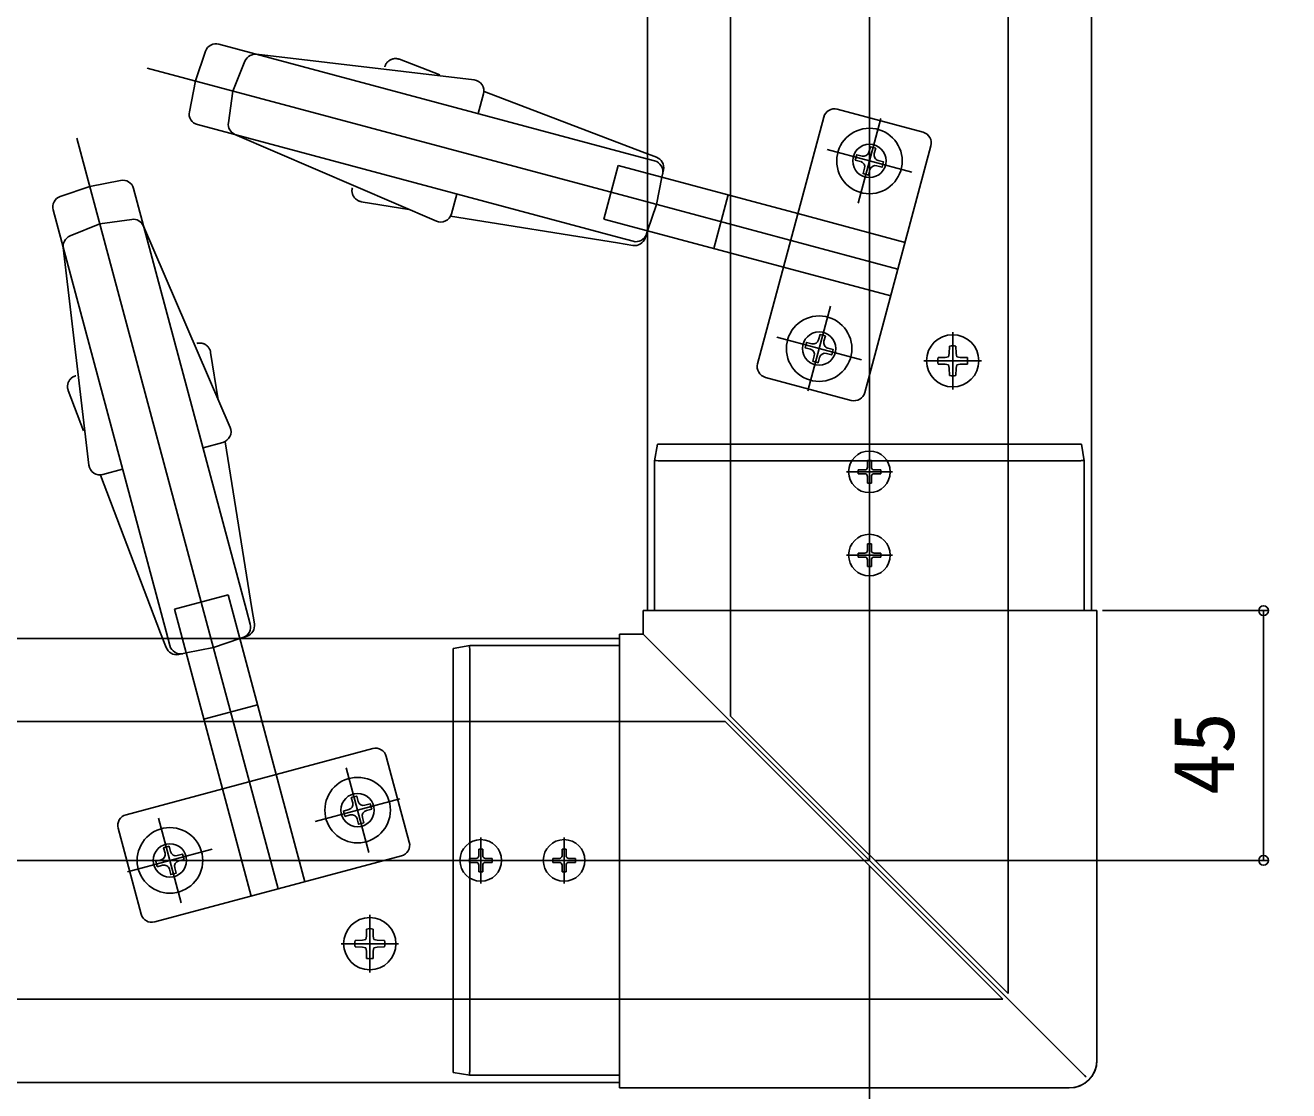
# Model space of a CAD drawing. Units: millimetres, scale not verified. Extents: x -875 to 875, y -1300 to 1293.
# Drawn here: x 76.9 to 304.5, y -1087.8 to -895.8 of the extents above; entities that cross this region are included whole.
import ezdxf
from ezdxf.enums import TextEntityAlignment as Align

# ---------------------------------------------------------------- set-up
doc = ezdxf.new("R2010")
doc.units = ezdxf.units.MM
doc.header["$LTSCALE"] = 8
for name, color, linetype in [('0-4_YKK_12', 2, 'Continuous'), ('0-5_YKK_13', 4, 'Continuous'), ('0-6_YKK_D', 6, 'Continuous'), ('0-8_YSS_K', 3, 'Continuous')]:
    doc.layers.add(name, color=color, linetype=linetype)
doc.styles.add('ＭＳ ゴシック', font='')
doc.styles.get('ＭＳ ゴシック').set_extended_font_data('MS Gothic')

msp = doc.modelspace()

# ---------------------------------------------------------------- linework, layer by layer
at = {"layer": '0-4_YKK_12'}
for p, q in [((188.997, -1001.278), (188.997, -488.278)), ((268.997, -1001.278), (268.997, -488.278)), ((253.997, -778.778), (253.997, -1070.278)), ((188.997, -1001.278), (268.997, -1001.278)), ((183.997, -1006.278), (-81.003, -1006.278)), ((183.997, -1086.278), (183.997, -1006.278)), ((202.997, -1021.278), (252.997, -1071.278)), ((203.997, -1020.278), (253.997, -1070.278)), ((-38.503, -1071.278), (252.997, -1071.278)), ((183.997, -1086.278), (-81.003, -1086.278))]:
    msp.add_line(p, q, dxfattribs=at)
for points in [[(203.997, -1020.278), (203.997, -778.778), (253.997, -778.778)], [(202.997, -1021.278), (-38.503, -1021.278), (-38.503, -1071.278)]]:
    msp.add_lwpolyline(points, dxfattribs=at)
at = {"layer": '0-5_YKK_13'}
for p, q in [((109.411, -900.521), (107.59, -905.864)), ((118.588, -901.068), (157.802, -905.687)), ((114.352, -907.676), (116.496, -902.312)), ((151.606, -904.736), (144.344, -901.97)), ((106.495, -911.403), (107.59, -905.864)), ((114.352, -907.676), (113.527, -913.394)), ((158.545, -911.754), (159.5, -908.191)), ((220.761, -912.377), (208.855, -956.81)), ((238.665, -915.104), (223.21, -910.963)), ((226.952, -927.909), (231.041, -912.647)), ((114.716, -915.517), (150.986, -931.124)), ((236.628, -922.323), (221.366, -918.233)), ((228.174, -961.986), (240.079, -917.553)), ((229.868, -918.958), (230.127, -917.992)), ((183.744, -921.093), (181.155, -930.753)), ((94.122, -923.776), (88.583, -924.871)), ((191.898, -921.861), (191.632, -923.207)), ((83.239, -926.692), (88.583, -924.871)), ((154.663, -926.242), (153.709, -929.804)), ((146.036, -928.993), (137.473, -927.614)), ((200.957, -936.058), (203.545, -926.399)), ((235.421, -934.94), (216.102, -929.764)), ((90.395, -931.633), (85.031, -933.778)), ((90.395, -931.633), (96.113, -930.808)), ((98.235, -931.997), (113.842, -968.268)), ((188.602, -934.165), (189.044, -932.866)), ((83.787, -935.869), (88.406, -975.083)), ((232.833, -944.599), (213.514, -939.423)), ((217.893, -961.716), (221.983, -946.454)), ((243.997, -951.099), (243.997, -961.457)), ((227.569, -956.13), (212.307, -952.041)), ((220.809, -952.766), (221.068, -951.8)), ((111.712, -963.317), (110.332, -954.754)), ((241.354, -955.689), (242.658, -955.667)), ((242.658, -955.667), (243.267, -955.548)), ((243.385, -954.94), (243.267, -955.548)), ((243.408, -953.635), (243.385, -954.94)), ((244.585, -953.635), (244.608, -954.94)), ((244.608, -954.94), (244.726, -955.548)), ((245.335, -955.667), (244.726, -955.548)), ((246.639, -955.689), (245.335, -955.667)), ((249.176, -956.278), (238.818, -956.278)), ((241.354, -956.866), (242.658, -956.889)), ((242.658, -956.889), (243.267, -957.007)), ((243.385, -957.616), (243.267, -957.007)), ((243.408, -958.92), (243.385, -957.616)), ((244.585, -958.92), (244.608, -957.616)), ((244.608, -957.616), (244.726, -957.007)), ((245.335, -956.889), (244.726, -957.007)), ((246.639, -956.866), (245.335, -956.889)), ((210.269, -959.259), (225.724, -963.4)), ((87.455, -968.887), (84.688, -961.625)), ((108.961, -971.944), (112.523, -970.99)), ((191.425, -971.278), (266.496, -971.278)), ((267.197, -971.278), (267.697, -974.277)), ((228.997, -972.128), (228.997, -980.428)), ((94.472, -975.827), (90.91, -976.781)), ((266.987, -974.278), (190.933, -974.278)), ((224.847, -976.278), (233.147, -976.278)), ((226.947, -976.628), (226.947, -975.928)), ((226.947, -975.928), (228.147, -975.928)), ((228.647, -974.228), (229.347, -974.228)), ((228.647, -975.428), (228.647, -974.228)), ((229.347, -975.428), (229.347, -974.228)), ((229.847, -975.928), (231.047, -975.928)), ((231.047, -976.628), (231.047, -975.928)), ((226.947, -976.628), (228.147, -976.628)), ((228.647, -978.328), (228.647, -977.128)), ((228.647, -978.328), (229.347, -978.328)), ((229.347, -978.328), (229.347, -977.128)), ((229.847, -976.628), (231.047, -976.628)), ((228.997, -987.128), (228.997, -995.428)), ((228.647, -989.228), (229.347, -989.228)), ((228.647, -990.428), (228.647, -989.228)), ((229.347, -990.428), (229.347, -989.228)), ((224.847, -991.278), (233.147, -991.278)), ((226.947, -991.628), (226.947, -990.928)), ((226.947, -990.928), (228.147, -990.928)), ((226.947, -991.628), (228.147, -991.628)), ((228.647, -993.328), (228.647, -992.128)), ((229.347, -993.328), (229.347, -992.128)), ((229.847, -990.928), (231.047, -990.928)), ((229.847, -991.628), (231.047, -991.628)), ((231.047, -991.628), (231.047, -990.928)), ((228.647, -993.328), (229.347, -993.328)), ((103.812, -1001.025), (113.471, -998.437)), ((188.252, -1001.278), (188.257, -1001.278)), ((188.257, -1001.278), (188.501, -1001.278)), ((188.501, -1001.278), (190.77, -1001.278)), ((190.77, -1001.278), (266.961, -1001.278)), ((266.961, -1001.278), (269.492, -1001.278)), ((269.492, -1001.278), (269.981, -1001.278)), ((269.981, -1001.278), (269.986, -1001.278)), ((269.986, -1082.272), (269.986, -1001.278)), ((116.883, -1005.883), (115.585, -1006.325)), ((183.997, -1005.538), (183.997, -1005.533)), ((183.997, -1005.538), (183.997, -1005.783)), ((183.997, -1008.051), (183.997, -1005.783)), ((188.257, -1005.538), (188.252, -1005.533)), ((188.501, -1005.783), (188.257, -1005.538)), ((190.77, -1008.051), (188.501, -1005.783)), ((183.997, -1008.051), (183.997, -1084.242)), ((266.248, -1083.529), (190.77, -1008.051)), ((104.58, -1009.179), (105.926, -1008.913)), ((153.997, -1008.706), (153.997, -1083.777)), ((156.997, -1084.268), (156.997, -1008.214)), ((118.777, -1018.238), (109.118, -1020.826)), ((95.096, -1038.042), (139.528, -1026.136)), ((141.978, -1027.551), (146.119, -1043.005)), ((127.318, -1050.114), (122.142, -1030.795)), ((138.849, -1044.85), (134.759, -1029.588)), ((117.659, -1052.702), (112.483, -1033.383)), ((144.435, -1035.175), (129.173, -1039.264)), ((105.041, -1053.909), (100.952, -1038.647)), ((135.485, -1038.09), (134.519, -1038.349)), ((97.823, -1055.946), (93.682, -1040.492)), ((158.997, -1050.428), (158.997, -1042.128)), ((173.997, -1050.428), (173.997, -1042.128)), ((110.628, -1044.233), (95.366, -1048.323)), ((159.347, -1044.228), (158.647, -1044.228)), ((158.647, -1045.428), (158.647, -1044.228)), ((159.347, -1045.428), (159.347, -1044.228)), ((174.347, -1044.228), (173.647, -1044.228)), ((173.647, -1045.428), (173.647, -1044.228)), ((174.347, -1045.428), (174.347, -1044.228)), ((144.705, -1045.455), (100.272, -1057.361)), ((154.847, -1046.278), (163.147, -1046.278)), ((156.947, -1046.628), (156.947, -1045.928)), ((158.147, -1045.928), (156.947, -1045.928)), ((158.147, -1046.628), (156.947, -1046.628)), ((161.047, -1045.928), (159.847, -1045.928)), ((161.047, -1046.628), (159.847, -1046.628)), ((161.047, -1046.628), (161.047, -1045.928)), ((169.847, -1046.278), (178.147, -1046.278)), ((171.947, -1046.628), (171.947, -1045.928)), ((173.147, -1045.928), (171.947, -1045.928)), ((173.147, -1046.628), (171.947, -1046.628)), ((176.047, -1045.928), (174.847, -1045.928)), ((176.047, -1046.628), (174.847, -1046.628)), ((176.047, -1046.628), (176.047, -1045.928)), ((101.677, -1047.149), (100.711, -1047.408)), ((158.647, -1048.328), (158.647, -1047.128)), ((159.347, -1048.328), (158.647, -1048.328)), ((159.347, -1048.328), (159.347, -1047.128)), ((173.647, -1048.328), (173.647, -1047.128)), ((174.347, -1048.328), (173.647, -1048.328)), ((174.347, -1048.328), (174.347, -1047.128)), ((138.997, -1066.457), (138.997, -1056.099)), ((138.385, -1059.94), (138.267, -1060.548)), ((138.408, -1058.635), (138.385, -1059.94)), ((139.585, -1058.635), (139.608, -1059.94)), ((139.608, -1059.94), (139.726, -1060.548)), ((133.818, -1061.278), (144.176, -1061.278)), ((136.354, -1060.689), (137.658, -1060.667)), ((136.354, -1061.866), (137.658, -1061.889)), ((137.658, -1060.667), (138.267, -1060.548)), ((137.658, -1061.889), (138.267, -1062.007)), ((138.385, -1062.616), (138.267, -1062.007)), ((138.408, -1063.92), (138.385, -1062.616)), ((139.585, -1063.92), (139.608, -1062.616)), ((139.608, -1062.616), (139.726, -1062.007)), ((140.335, -1060.667), (139.726, -1060.548)), ((140.335, -1061.889), (139.726, -1062.007)), ((141.639, -1060.689), (140.335, -1060.667)), ((141.639, -1061.866), (140.335, -1061.889)), ((153.997, -1084.478), (156.996, -1084.978)), ((183.997, -1086.773), (183.997, -1084.242)), ((183.997, -1086.773), (183.997, -1087.262)), ((183.997, -1087.267), (183.997, -1087.262)), ((183.997, -1087.267), (264.991, -1087.267))]:
    msp.add_line(p, q, dxfattribs=at)
for points in [[(111.822, -899.234), (187.771, -919.584), (190.311, -920.265)], [(141.742, -903.185), (141.74, -903.191), (141.738, -903.198), (141.736, -903.204), (141.734, -903.211), (141.732, -903.217), (141.729, -903.224), (141.727, -903.23), (141.725, -903.237), (141.723, -903.243), (141.721, -903.249), (141.719, -903.256), (141.717, -903.262), (141.715, -903.269), (141.713, -903.276), (141.712, -903.282), (141.71, -903.289), (141.708, -903.295), (141.706, -903.302), (141.704, -903.308), (141.702, -903.315), (141.701, -903.321)], [(144.344, -901.97), (144.24, -901.933), (144.136, -901.903), (144.031, -901.879), (143.927, -901.86), (143.822, -901.847), (143.717, -901.84), (143.612, -901.838), (143.509, -901.842), (143.405, -901.851), (143.303, -901.866), (143.202, -901.885), (143.103, -901.91), (143.005, -901.94), (142.908, -901.975), (142.814, -902.014), (142.721, -902.058), (142.631, -902.107), (142.544, -902.161), (142.459, -902.219), (142.377, -902.281), (142.299, -902.348), (142.223, -902.419), (142.152, -902.494), (142.083, -902.573), (142.019, -902.656), (141.959, -902.743), (141.903, -902.833), (141.852, -902.928), (141.805, -903.026), (141.763, -903.127), (141.761, -903.133), (141.758, -903.14), (141.756, -903.146), (141.754, -903.153), (141.751, -903.159), (141.749, -903.166), (141.747, -903.172), (141.745, -903.178), (141.742, -903.185)], [(234.127, -939.77), (185.83, -926.829), (98.897, -903.535)], [(190.648, -919.604), (188.033, -918.608), (159.578, -907.771)], [(107.939, -913.723), (183.889, -934.073), (186.428, -934.754)], [(122.489, -1051.408), (109.548, -1003.111), (86.254, -916.178)], [(227.677, -919.407), (226.711, -919.148), (226.452, -920.114), (227.418, -920.373)], [(230.127, -917.992), (229.161, -917.734), (228.902, -918.7)], [(216.102, -929.764), (187.124, -921.999), (183.744, -921.093)], [(228.125, -921.597), (227.867, -922.563), (228.833, -922.822), (229.091, -921.856)], [(230.316, -921.149), (231.282, -921.408), (231.541, -920.442), (230.575, -920.183)], [(189.044, -932.866), (190.66, -928.123), (191.632, -923.207)], [(96.441, -925.221), (116.792, -1001.17), (117.472, -1003.71)], [(135.859, -925.122), (135.834, -925.229), (135.814, -925.335), (135.8, -925.442), (135.793, -925.548), (135.791, -925.654), (135.794, -925.759), (135.803, -925.863), (135.817, -925.966), (135.837, -926.067), (135.862, -926.167), (135.891, -926.266), (135.926, -926.362), (135.966, -926.457), (136.01, -926.549), (136.059, -926.639), (136.112, -926.727), (136.17, -926.811), (136.232, -926.893), (136.298, -926.971), (136.369, -927.046), (136.443, -927.117), (136.521, -927.185), (136.603, -927.249), (136.689, -927.309), (136.778, -927.364), (136.871, -927.415), (136.966, -927.462), (137.066, -927.503), (137.168, -927.54), (137.273, -927.571), (137.28, -927.573), (137.286, -927.574), (137.293, -927.576), (137.299, -927.578), (137.306, -927.579), (137.313, -927.581), (137.319, -927.583), (137.326, -927.584), (137.333, -927.586)], [(137.333, -927.586), (137.339, -927.587), (137.346, -927.589), (137.352, -927.59), (137.359, -927.592), (137.366, -927.593), (137.372, -927.595), (137.379, -927.596), (137.386, -927.598), (137.392, -927.599), (137.399, -927.6), (137.406, -927.602), (137.412, -927.603), (137.419, -927.604), (137.426, -927.605), (137.433, -927.607), (137.439, -927.608), (137.446, -927.609), (137.453, -927.61), (137.459, -927.611), (137.466, -927.613), (137.473, -927.614)], [(81.953, -929.103), (102.303, -1005.053), (102.984, -1007.592)], [(186.39, -935.494), (183.628, -935.049), (153.566, -930.207)], [(213.514, -939.423), (184.536, -931.658), (181.155, -930.753)], [(107.841, -953.14), (107.947, -953.115), (108.054, -953.095), (108.161, -953.082), (108.267, -953.074), (108.373, -953.072), (108.478, -953.075), (108.582, -953.084), (108.685, -953.098), (108.786, -953.118), (108.886, -953.143), (108.985, -953.172), (109.081, -953.207), (109.176, -953.247), (109.268, -953.291), (109.358, -953.34), (109.445, -953.393), (109.53, -953.451), (109.611, -953.513), (109.69, -953.58), (109.765, -953.65), (109.836, -953.724), (109.904, -953.802), (109.968, -953.884), (110.028, -953.97), (110.083, -954.059), (110.134, -954.152), (110.18, -954.248), (110.222, -954.347), (110.258, -954.449), (110.29, -954.554), (110.291, -954.561), (110.293, -954.567), (110.295, -954.574), (110.297, -954.581), (110.298, -954.587), (110.3, -954.594), (110.301, -954.6), (110.303, -954.607), (110.305, -954.614)], [(218.619, -953.214), (217.653, -952.955), (217.394, -953.921), (218.36, -954.18)], [(221.068, -951.8), (220.102, -951.541), (219.843, -952.507)], [(110.305, -954.614), (110.306, -954.62), (110.308, -954.627), (110.309, -954.634), (110.311, -954.64), (110.312, -954.647), (110.314, -954.654), (110.315, -954.66), (110.316, -954.667), (110.318, -954.674), (110.319, -954.68), (110.32, -954.687), (110.322, -954.694), (110.323, -954.7), (110.324, -954.707), (110.326, -954.714), (110.327, -954.72), (110.328, -954.727), (110.329, -954.734), (110.33, -954.74), (110.331, -954.747), (110.332, -954.754)], [(219.067, -955.405), (218.808, -956.371), (219.774, -956.629), (220.033, -955.664)], [(221.258, -954.956), (222.223, -955.215), (222.482, -954.249), (221.516, -953.991)], [(84.688, -961.625), (84.652, -961.521), (84.622, -961.417), (84.598, -961.313), (84.579, -961.208), (84.566, -961.103), (84.559, -960.998), (84.557, -960.894), (84.561, -960.79), (84.57, -960.687), (84.585, -960.584), (84.604, -960.483), (84.629, -960.384), (84.659, -960.286), (84.693, -960.189), (84.733, -960.095), (84.777, -960.003), (84.826, -959.913), (84.88, -959.825), (84.938, -959.74), (85, -959.659), (85.067, -959.58), (85.138, -959.505), (85.213, -959.433), (85.292, -959.365), (85.375, -959.3), (85.462, -959.24), (85.552, -959.184), (85.647, -959.133), (85.744, -959.086), (85.846, -959.044), (85.852, -959.042), (85.859, -959.04), (85.865, -959.037), (85.872, -959.035), (85.878, -959.033), (85.884, -959.03), (85.891, -959.028), (85.897, -959.026), (85.904, -959.024)], [(85.904, -959.024), (85.91, -959.021), (85.917, -959.019), (85.923, -959.017), (85.929, -959.015), (85.936, -959.013), (85.942, -959.011), (85.949, -959.009), (85.955, -959.006), (85.962, -959.004), (85.968, -959.002), (85.975, -959), (85.981, -958.998), (85.988, -958.996), (85.994, -958.995), (86.001, -958.993), (86.007, -958.991), (86.014, -958.989), (86.021, -958.987), (86.027, -958.985), (86.034, -958.983), (86.04, -958.982)], [(118.213, -1003.671), (117.768, -1000.909), (112.926, -970.847)], [(190.297, -1001.278), (190.297, -974.278), (190.297, -974.278), (190.797, -971.278)], [(190.797, -971.278), (190.879, -971.278), (191.106, -971.278), (191.425, -971.278)], [(266.496, -971.278), (266.712, -971.278), (266.908, -971.278), (267.063, -971.278), (267.162, -971.278), (267.197, -971.278)], [(190.297, -974.278), (190.382, -974.26), (190.608, -974.26), (190.925, -974.278)], [(190.925, -974.278), (190.925, -974.278), (190.926, -974.278), (190.926, -974.278), (190.927, -974.278), (190.927, -974.278), (190.928, -974.278), (190.928, -974.278), (190.929, -974.278), (190.929, -974.278), (190.93, -974.278), (190.931, -974.278), (190.931, -974.278), (190.932, -974.278), (190.932, -974.278), (190.933, -974.278), (190.933, -974.278)], [(266.987, -974.278), (266.987, -974.278), (266.988, -974.278), (266.988, -974.278), (266.989, -974.278), (266.99, -974.278), (266.99, -974.278), (266.991, -974.278), (266.991, -974.278), (266.992, -974.278), (266.993, -974.278), (266.993, -974.278), (266.994, -974.278), (266.994, -974.278), (266.995, -974.278), (266.996, -974.277), (266.996, -974.277)], [(267.697, -974.277), (267.66, -974.263), (267.56, -974.255), (267.405, -974.255), (267.211, -974.263), (266.996, -974.277)], [(267.697, -974.277), (267.697, -974.278), (267.697, -1001.278)], [(102.323, -1007.929), (101.327, -1005.314), (90.49, -976.859)], [(122.142, -1030.795), (114.377, -1001.817), (113.471, -998.437)], [(112.483, -1033.383), (104.718, -1004.406), (103.812, -1001.025)], [(188.252, -1001.278), (188.252, -1005.533), (183.997, -1005.533)], [(115.585, -1006.325), (110.842, -1007.941), (105.926, -1008.913)], [(183.997, -1007.578), (156.997, -1007.578), (156.996, -1007.578), (153.997, -1008.078)], [(153.997, -1008.078), (153.997, -1008.16), (153.997, -1008.387), (153.997, -1008.706)], [(156.996, -1007.578), (156.979, -1007.663), (156.979, -1007.889), (156.996, -1008.206)], [(156.996, -1008.206), (156.996, -1008.206), (156.996, -1008.207), (156.996, -1008.207), (156.997, -1008.208), (156.997, -1008.208), (156.997, -1008.209), (156.997, -1008.21), (156.997, -1008.21), (156.997, -1008.211), (156.997, -1008.211), (156.997, -1008.212), (156.997, -1008.212), (156.997, -1008.213), (156.997, -1008.213), (156.997, -1008.214), (156.997, -1008.214)], [(135.933, -1035.9), (135.674, -1034.934), (136.64, -1034.675), (136.899, -1035.641)], [(134.519, -1038.349), (134.26, -1037.383), (135.226, -1037.124)], [(138.124, -1036.348), (139.089, -1036.089), (139.348, -1037.055), (138.382, -1037.314)], [(137.675, -1038.539), (137.934, -1039.505), (136.968, -1039.763), (136.709, -1038.797)], [(102.125, -1044.958), (101.867, -1043.992), (102.833, -1043.734), (103.091, -1044.7)], [(100.711, -1047.408), (100.452, -1046.442), (101.418, -1046.183)], [(104.316, -1045.407), (105.282, -1045.148), (105.541, -1046.114), (104.575, -1046.373)], [(103.868, -1047.597), (104.127, -1048.563), (103.161, -1048.822), (102.902, -1047.856)], [(264.991, -1087.267), (265.772, -1087.207), (266.534, -1087.023), (267.259, -1086.723), (267.927, -1086.314), (268.523, -1085.805), (269.033, -1085.208), (269.442, -1084.54), (269.742, -1083.816), (269.925, -1083.053), (269.986, -1082.272)], [(153.997, -1083.777), (153.997, -1083.993), (153.997, -1084.189), (153.997, -1084.344), (153.997, -1084.443), (153.997, -1084.478)], [(156.996, -1084.978), (156.981, -1084.941), (156.974, -1084.841), (156.974, -1084.686), (156.981, -1084.492), (156.996, -1084.277)], [(156.997, -1084.268), (156.997, -1084.268), (156.997, -1084.269), (156.997, -1084.27), (156.997, -1084.27), (156.997, -1084.271), (156.997, -1084.271), (156.997, -1084.272), (156.997, -1084.273), (156.997, -1084.273), (156.997, -1084.274), (156.997, -1084.274), (156.996, -1084.275), (156.996, -1084.276), (156.996, -1084.276), (156.996, -1084.277), (156.996, -1084.277)], [(156.996, -1084.978), (156.997, -1084.978), (183.997, -1084.978)], [(266.248, -1083.529), (266.424, -1083.706), (266.598, -1083.879), (266.769, -1084.05), (266.936, -1084.217), (267.095, -1084.376), (267.246, -1084.527), (267.388, -1084.669), (267.518, -1084.8), (267.636, -1084.917), (267.74, -1085.022), (267.831, -1085.112), (267.905, -1085.186), (267.963, -1085.244), (268.004, -1085.285), (268.028, -1085.309)]]:
    msp.add_lwpolyline(points, dxfattribs=at)
for centre, radius in [((228.997, -920.278), 5.9), ((228.997, -920.278), 3), ((219.938, -954.085), 5.9), ((219.938, -954.085), 3), ((243.997, -956.278), 4.708), ((228.997, -976.278), 3.75), ((228.997, -991.278), 3.75), ((136.804, -1037.219), 5.9), ((136.804, -1037.219), 3), ((102.997, -1046.278), 5.9), ((102.997, -1046.278), 3), ((158.997, -1046.278), 3.75), ((173.997, -1046.278), 3.75), ((138.997, -1061.278), 4.708)]:
    msp.add_circle(centre, radius, dxfattribs=at)
for centre, radius, start, end in [((111.304, -901.166), 2, 75, 161.18593), ((118.354, -903.055), 2, 75, 158.20687), ((157.568, -907.674), 2, 345, 83.28222), ((108.457, -911.791), 2, 168.81407, 255), ((222.693, -912.895), 2, 75, 165), ((115.507, -913.679), 2, 171.79313, 246.71778), ((238.148, -917.036), 2, 345, 75), ((227.936, -918.441), 1, 255, 345), ((230.834, -919.217), 1, 165, 255), ((189.793, -922.197), 2, 348.81407, 75), ((189.936, -921.473), 2, 348.81407, 69.15075), ((227.16, -921.339), 1, 345, 75), ((230.057, -922.115), 1, 75, 165), ((94.51, -925.738), 2, 15, 101.18593), ((83.884, -928.585), 2, 108.81407, 195), ((96.398, -932.788), 2, 23.28222, 98.20687), ((151.777, -929.286), 2, 246.71778, 345), ((85.774, -935.635), 2, 111.79313, 195), ((186.708, -933.52), 2, 260.84925, 341.18593), ((186.946, -932.822), 2, 255, 341.18593), ((218.877, -952.248), 1, 255, 345), ((221.775, -953.025), 1, 165, 255), ((218.101, -955.146), 1, 345, 75), ((220.999, -955.922), 1, 75, 165), ((243.997, -956.278), 2.707, 167.44414, 192.55586), ((243.997, -956.278), 2.707, 77.44414, 102.55586), ((243.997, -956.278), 2.707, 347.44414, 12.55586), ((210.787, -957.327), 2, 165, 255), ((243.997, -956.278), 2.707, 257.44414, 282.55586), ((226.242, -961.468), 2, 255, 345), ((112.005, -969.058), 2, 285, 23.28222), ((90.393, -974.849), 2, 186.71778, 285), ((228.147, -975.428), 0.5, 270, 0), ((229.847, -975.428), 0.5, 180, 270), ((228.147, -977.128), 0.5, 0, 90), ((229.847, -977.128), 0.5, 90, 180), ((228.147, -990.428), 0.5, 270, 0), ((228.147, -992.128), 0.5, 0, 90), ((229.847, -990.428), 0.5, 180, 270), ((229.847, -992.128), 0.5, 90, 180), ((115.541, -1004.227), 2, 288.81407, 15), ((116.238, -1003.99), 2, 288.81407, 9.15075), ((104.192, -1007.217), 2, 200.84925, 281.18593), ((104.915, -1007.074), 2, 195, 281.18593), ((140.046, -1028.068), 2, 15, 105), ((134.967, -1036.159), 1, 285, 15), ((137.865, -1035.382), 1, 195, 285), ((138.641, -1038.28), 1, 105, 195), ((95.614, -1039.974), 2, 105, 195), ((135.743, -1039.056), 1, 15, 105), ((144.187, -1043.523), 2, 285, 15), ((101.16, -1045.217), 1, 285, 15), ((104.057, -1044.441), 1, 195, 285), ((104.834, -1047.339), 1, 105, 195), ((158.147, -1045.428), 0.5, 270, 0), ((158.147, -1047.128), 0.5, 0, 90), ((159.847, -1045.428), 0.5, 180, 270), ((159.847, -1047.128), 0.5, 90, 180), ((173.147, -1045.428), 0.5, 270, 0), ((173.147, -1047.128), 0.5, 0, 90), ((174.847, -1045.428), 0.5, 180, 270), ((174.847, -1047.128), 0.5, 90, 180), ((101.936, -1048.115), 1, 15, 105), ((99.755, -1055.429), 2, 195, 285), ((138.997, -1061.278), 2.707, 77.44414, 102.55586), ((138.997, -1061.278), 2.707, 167.44414, 192.55586), ((138.997, -1061.278), 2.707, 347.44414, 12.55586), ((138.997, -1061.278), 2.707, 257.44414, 282.55586)]:
    msp.add_arc(centre, radius, start, end, dxfattribs=at)
msp.add_ellipse((264.981, -1082.262), major_axis=(-3.536, 3.536), ratio=0.999993, start_param=2.358058, end_param=3.9251274, dxfattribs=at)
at = {"layer": '0-6_YKK_D'}
for p, q in [((270.981, -1001.278), (300.986, -1001.278)), ((299.986, -1046.278), (299.986, -1001.278)), ((229.997, -1046.278), (300.986, -1046.278)), ((228.997, -1047.278), (228.997, -1118.267))]:
    msp.add_line(p, q, dxfattribs=at)
for centre in [(299.986, -1001.278), (299.986, -1046.278)]:
    msp.add_circle(centre, 0.875, dxfattribs=at)
at = {"layer": '0-8_YSS_K'}
msp.add_line((228.997, -1046.278), (-91.003, -1046.278), dxfattribs=at)
msp.add_lwpolyline([(548.997, -443.278), (228.997, -443.278), (228.997, -1046.278)], dxfattribs=at)

# ---------------------------------------------------------------- texts
at = {"layer": '0-6_YKK_D', "style": 'ＭＳ ゴシック'}
msp.add_text('45', height=11, rotation=90, dxfattribs=at).set_placement((297.986, -1034.516), align=Align.BOTTOM_LEFT)

doc.saveas('drawing.dxf')
